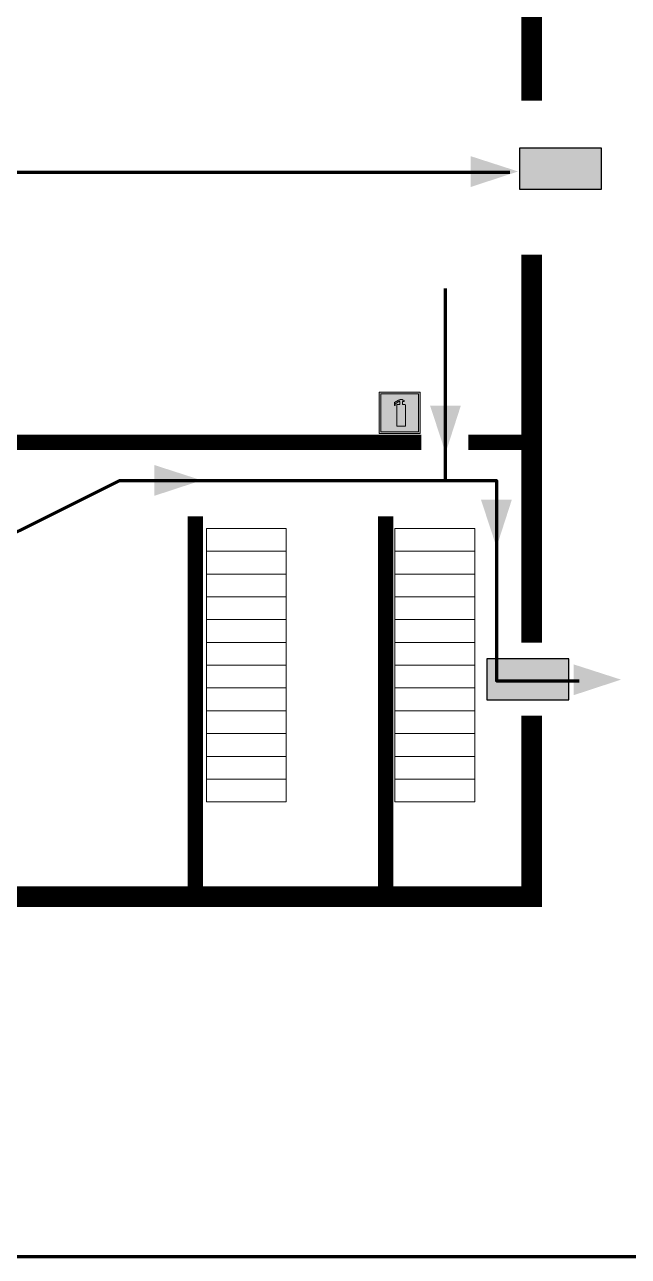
# Model space of a CAD drawing. Header units: millimetres. Extents: x 13114 to 67229, y 22859 to 38520.
# Drawn here: x 18179.1 to 18296.9, y 24278.3 to 24518.5 of the extents above; entities that cross this region are included whole.
import ezdxf

# ---------------------------------------------------------------- set-up
doc = ezdxf.new("R2010")
doc.units = ezdxf.units.MM
doc.layers.add('План_Штампы', color=7, linetype='Continuous')

# ---------------------------------------------------------------- blocks, each defined once
blk = doc.blocks.new('A$C7B4425F7')
at = {"true_color": 0xffffff}
blk.add_hatch(color=7, dxfattribs=at).paths.add_polyline_path([(0, 0), (-16, 0), (-16, -8), (0, -8)])
h = blk.add_hatch(color=126)
h.paths.add_polyline_path([(-0.2, -0.2), (-15.8, -0.2), (-15.8, -7.8), (-0.2, -7.8)])
h.paths.add_polyline_path([(-11.76, -2.03), (-11.76, -3.66), (-11.17, -3.66, -0.568275), (-11.17, -6.18), (-12.58, -6.18), (-12.58, -2.03)], flags=16)
h.paths.add_polyline_path([(-13.33, -4.12, -0.495768), (-13.59, -6.18), (-15.03, -6.18), (-15.03, -2.03), (-13.59, -2.03, -0.487973)], flags=16)
h.paths.add_polyline_path([(-10.25, -2.03), (-9.48, -2.03), (-9.48, -6.18), (-10.25, -6.18)], flags=16)
h.paths.add_polyline_path([(-13.84, -3.69), (-14.24, -3.69), (-14.24, -3.03), (-13.9, -3.03, -0.692621)], flags=0)
h.paths.add_polyline_path([(-9.15, -2.03), (-8.4, -2.03), (-8.04, -3.07), (-7.68, -2.03), (-6.93, -2.03), (-7.64, -4.1), (-6.93, -6.18), (-7.68, -6.18), (-8.04, -5.14), (-8.4, -6.18), (-9.15, -6.18), (-8.44, -4.1)], flags=16)
h.paths.add_polyline_path([(-11.76, -4.46), (-11.42, -4.46, -0.692621), (-11.36, -5.12), (-11.76, -5.12)], flags=0)
h.paths.add_polyline_path([(-13.9, -5.2), (-14.24, -5.2), (-14.24, -4.55), (-13.84, -4.55, -0.708038)], flags=0)
edge = h.paths.add_edge_path(flags=16)
edge.add_ellipse((-5.51, -4.08), major_axis=(0, 2.05), ratio=0.586184, start_angle=0, end_angle=360)
edge = h.paths.add_edge_path(flags=0)
edge.add_ellipse((-5.51, -4.08), major_axis=(0, 1.14), ratio=0.454828, start_angle=0, end_angle=360)
h.paths.add_polyline_path([(-4.13, -4.96, 0.377264), (-3.48, -4.52, 0.0555), (-3.16, -2.03), (-1.66, -2.03), (-1.66, -4.96), (-0.96, -4.96), (-0.96, -7.01), (-1.75, -7.01), (-1.75, -6.18), (-3.3, -6.18), (-3.3, -7.02), (-4.13, -7.02)], flags=16)
h.paths.add_polyline_path([(-2.73, -2.91), (-2.28, -2.91), (-2.28, -4.96), (-3.05, -4.96, 0.079136)], flags=0)
at = {"color": 126}
blk.add_lwpolyline([(-16, -8), (0, -8), (0, 0), (-16, 0)], close=True, dxfattribs=at)
blk = doc.blocks.new('A$C3AD82952')
at = {"true_color": 0xf5f5ff}
h = blk.add_hatch(color=7, dxfattribs=at)
h.dxf.hatch_style = 1
h.paths.add_polyline_path([(8.21, 8.73, 0.414214), (7.89, 9.05), (7.22, 9.05), (7.22, 9.92), (7.59, 9.92, 1), (7.57, 10.36), (7.22, 10.36), (7.22, 10.6), (6.43, 10.6), (6.43, 10.36), (6.01, 10.36), (4.74, 9.59), (4.74, 8.69), (4.98, 8.73), (4.98, 9.26), (6.12, 9.91), (6.43, 9.91), (6.43, 9.05), (5.76, 9.05, 0.414214), (5.44, 8.73), (5.44, 2.2), (8.21, 2.2)], flags=0)
h.paths.add_polyline_path([(12.8, 12.8), (0, 12.8), (0, 0), (12.8, 0)])
h.paths.add_polyline_path([(0.51, 12.29), (12.29, 12.29), (12.29, 0.51), (0.51, 0.51)], flags=16)
h.paths.add_polyline_path([(4.74, 9.59), (6.01, 10.36), (6.43, 10.36), (6.43, 10.6), (7.22, 10.6), (7.22, 10.36), (7.59, 10.36, -0.94586), (7.59, 9.92), (7.22, 9.92), (7.22, 9.05), (7.89, 9.05, -0.414214), (8.21, 8.73), (8.21, 2.2), (5.44, 2.2), (5.44, 8.73, -0.414214), (5.76, 9.05), (6.43, 9.05), (6.43, 9.91), (6.12, 9.91), (4.98, 9.26), (4.98, 8.73), (4.74, 8.69)], flags=0)
h = blk.add_hatch(color=242)
h.dxf.hatch_style = 1
h.paths.add_polyline_path([(12.29, 12.29), (0.51, 12.29), (0.51, 0.51), (12.29, 0.51)])
h.paths.add_polyline_path([(4.74, 8.69), (4.74, 9.59), (6.01, 10.36), (6.43, 10.36), (6.43, 10.6), (7.22, 10.6), (7.22, 10.36), (7.59, 10.36, -0.94586), (7.59, 9.92), (7.22, 9.92), (7.22, 9.05), (7.89, 9.05, -0.414214), (8.21, 8.73), (8.21, 2.2), (5.44, 2.2), (5.44, 8.73, -0.414214), (5.76, 9.05), (6.43, 9.05), (6.43, 9.91), (6.12, 9.91), (4.98, 9.26), (4.98, 8.73)], flags=16)
h = blk.add_hatch(color=7, dxfattribs=at)
h.dxf.hatch_style = 1
h.paths.add_polyline_path([(8.21, 8.73, 0.414214), (7.89, 9.05), (7.22, 9.05), (7.22, 9.92), (7.59, 9.92, 1), (7.57, 10.36), (7.22, 10.36), (7.22, 10.6), (6.43, 10.6), (6.43, 10.36), (6.01, 10.36), (4.74, 9.59), (4.74, 8.69), (4.98, 8.73), (4.98, 9.26), (6.12, 9.91), (6.43, 9.91), (6.43, 9.05), (5.76, 9.05, 0.414214), (5.44, 8.73), (5.44, 2.2), (8.21, 2.2)])
at = {"color": 242, "lineweight": 5}
for p, q in [((0, 0), (0, 12.8)), ((0, 12.8), (12.8, 12.8)), ((12.8, 0), (12.8, 12.8)), ((6.01, 10.36), (4.74, 9.59)), ((4.74, 9.59), (4.74, 8.69)), ((4.74, 8.69), (4.98, 8.73)), ((4.98, 9.26), (6.12, 9.91)), ((4.98, 8.73), (4.98, 9.26)), ((5.44, 2.2), (5.44, 8.73)), ((5.76, 9.05), (6.43, 9.05)), ((6.01, 10.36), (6.43, 10.36)), ((6.12, 9.91), (6.43, 9.91)), ((7.22, 10.6), (6.43, 10.6)), ((6.43, 10.6), (6.43, 10.36)), ((6.43, 9.91), (6.43, 9.05)), ((7.22, 10.36), (7.22, 10.6)), ((7.59, 10.36), (7.22, 10.36)), ((7.22, 9.05), (7.22, 9.92)), ((7.59, 9.92), (7.22, 9.92)), ((7.89, 9.05), (7.22, 9.05)), ((8.21, 2.2), (8.21, 8.73)), ((0, 0), (12.8, 0)), ((5.44, 2.2), (8.21, 2.2))]:
    blk.add_line(p, q, dxfattribs=at)
blk.add_lwpolyline([(0.51, 12.29), (12.29, 12.29), (12.29, 0.51), (0.51, 0.51)], close=True, dxfattribs=at)
for centre, radius, start, end in [((5.76, 8.73), 0.32, 90, 180), ((7.58, 10.14), 0.223, 273.1875, 86.8125), ((7.89, 8.73), 0.32, 0, 90)]:
    blk.add_arc(centre, radius, start, end, dxfattribs=at)

msp = doc.modelspace()

# ---------------------------------------------------------------- linework, layer by layer
at = {"color": 6, "lineweight": 100}
msp.add_lwpolyline([(17866.97, 24278.3), (18466.97, 24278.3), (18466.97, 24673.3), (17866.97, 24673.3)], close=True, dxfattribs=at)
at = {"lineweight": 100}
for points, const_width in [([(18278.05, 24503.66), (18278.05, 24559.1), (18257.16, 24559.1)], 4), ([(18278.05, 24397.96), (18278.05, 24473.65)], 4), ([(17924.81, 24437.05), (18256.54, 24437.05)], 3), ([(18278.05, 24437.05), (18265.72, 24437.05)], 3), ([(18212.42, 24348.44), (18212.42, 24422.61)], 3), ([(18249.58, 24422.61), (18249.58, 24348.44)], 3), ([(17942.68, 24348.44), (18278.05, 24348.44), (18278.05, 24383.76)], 4)]:
    msp.add_lwpolyline(points, dxfattribs=dict(at, const_width=const_width))
at = {"color": 126, "lineweight": 100, "true_color": 0x008754}
for points in [[(17936.6, 24420.65), (17919.77, 24420.65), (17919.77, 24489.75), (18273.82, 24489.75)], [(18261.26, 24429.63), (18261.26, 24467.07)], [(18089.11, 24409.98), (18158.29, 24409.98), (18197.69, 24429.63), (18271.18, 24429.63), (18271.18, 24390.52), (18287.34, 24390.52)]]:
    msp.add_lwpolyline(points, dxfattribs=at)
at = {"lineweight": 0}
for points in [[(18214.62, 24415.8), (18230.18, 24415.8), (18230.18, 24420.24), (18214.62, 24420.24)], [(18251.39, 24415.8), (18266.95, 24415.8), (18266.95, 24420.24), (18251.39, 24420.24)], [(18214.62, 24411.36), (18230.18, 24411.36), (18230.18, 24415.8), (18214.62, 24415.8)], [(18251.39, 24411.36), (18266.95, 24411.36), (18266.95, 24415.8), (18251.39, 24415.8)], [(18214.62, 24406.91), (18230.18, 24406.91), (18230.18, 24411.36), (18214.62, 24411.36)], [(18251.39, 24406.91), (18266.95, 24406.91), (18266.95, 24411.36), (18251.39, 24411.36)], [(18214.62, 24402.47), (18230.18, 24402.47), (18230.18, 24406.91), (18214.62, 24406.91)], [(18251.39, 24402.47), (18266.95, 24402.47), (18266.95, 24406.91), (18251.39, 24406.91)], [(18214.62, 24398.03), (18230.18, 24398.03), (18230.18, 24402.47), (18214.62, 24402.47)], [(18251.39, 24398.03), (18266.95, 24398.03), (18266.95, 24402.47), (18251.39, 24402.47)], [(18214.62, 24393.58), (18230.18, 24393.58), (18230.18, 24398.03), (18214.62, 24398.03)], [(18251.39, 24393.58), (18266.95, 24393.58), (18266.95, 24398.03), (18251.39, 24398.03)], [(18214.62, 24389.14), (18230.18, 24389.14), (18230.18, 24393.58), (18214.62, 24393.58)], [(18251.39, 24389.14), (18266.95, 24389.14), (18266.95, 24393.58), (18251.39, 24393.58)], [(18214.62, 24384.7), (18230.18, 24384.7), (18230.18, 24389.14), (18214.62, 24389.14)], [(18251.39, 24384.7), (18266.95, 24384.7), (18266.95, 24389.14), (18251.39, 24389.14)], [(18214.62, 24380.25), (18230.18, 24380.25), (18230.18, 24384.7), (18214.62, 24384.7)], [(18251.39, 24380.25), (18266.95, 24380.25), (18266.95, 24384.7), (18251.39, 24384.7)], [(18214.62, 24375.81), (18230.18, 24375.81), (18230.18, 24380.25), (18214.62, 24380.25)], [(18251.39, 24375.81), (18266.95, 24375.81), (18266.95, 24380.25), (18251.39, 24380.25)], [(18214.62, 24371.37), (18230.18, 24371.37), (18230.18, 24375.81), (18214.62, 24375.81)], [(18251.39, 24371.37), (18266.95, 24371.37), (18266.95, 24375.81), (18251.39, 24375.81)], [(18214.62, 24366.92), (18230.18, 24366.92), (18230.18, 24371.37), (18214.62, 24371.37)], [(18251.39, 24366.92), (18266.95, 24366.92), (18266.95, 24371.37), (18251.39, 24371.37)]]:
    msp.add_lwpolyline(points, close=True, dxfattribs=at)
at = {"layer": 'План_Штампы', "color": 126, "true_color": 0x008754}
for points in [[(18266.17, 24486.84), (18266.19, 24492.85), (18275.41, 24489.87)], [(18258.24, 24444.23), (18264.25, 24444.21), (18261.27, 24434.99)], [(18204.44, 24426.61), (18204.46, 24432.62), (18213.68, 24429.64)], [(18268.18, 24425.85), (18274.19, 24425.84), (18271.21, 24416.62)], [(18286.27, 24387.74), (18286.28, 24393.74), (18295.5, 24390.77)]]:
    msp.add_solid(points, dxfattribs=at)

# ---------------------------------------------------------------- block references
at = {"xscale": 0.625, "yscale": 0.625, "zscale": 0.625}
msp.add_blockref('A$C3AD82952', (18248.33, 24438.8), dxfattribs=at)
at = {"layer": 'План_Штампы'}
for p in [(18291.66, 24494.4), (18285.34, 24394.82)]:
    msp.add_blockref('A$C7B4425F7', p, dxfattribs=at)

doc.saveas('drawing.dxf')
